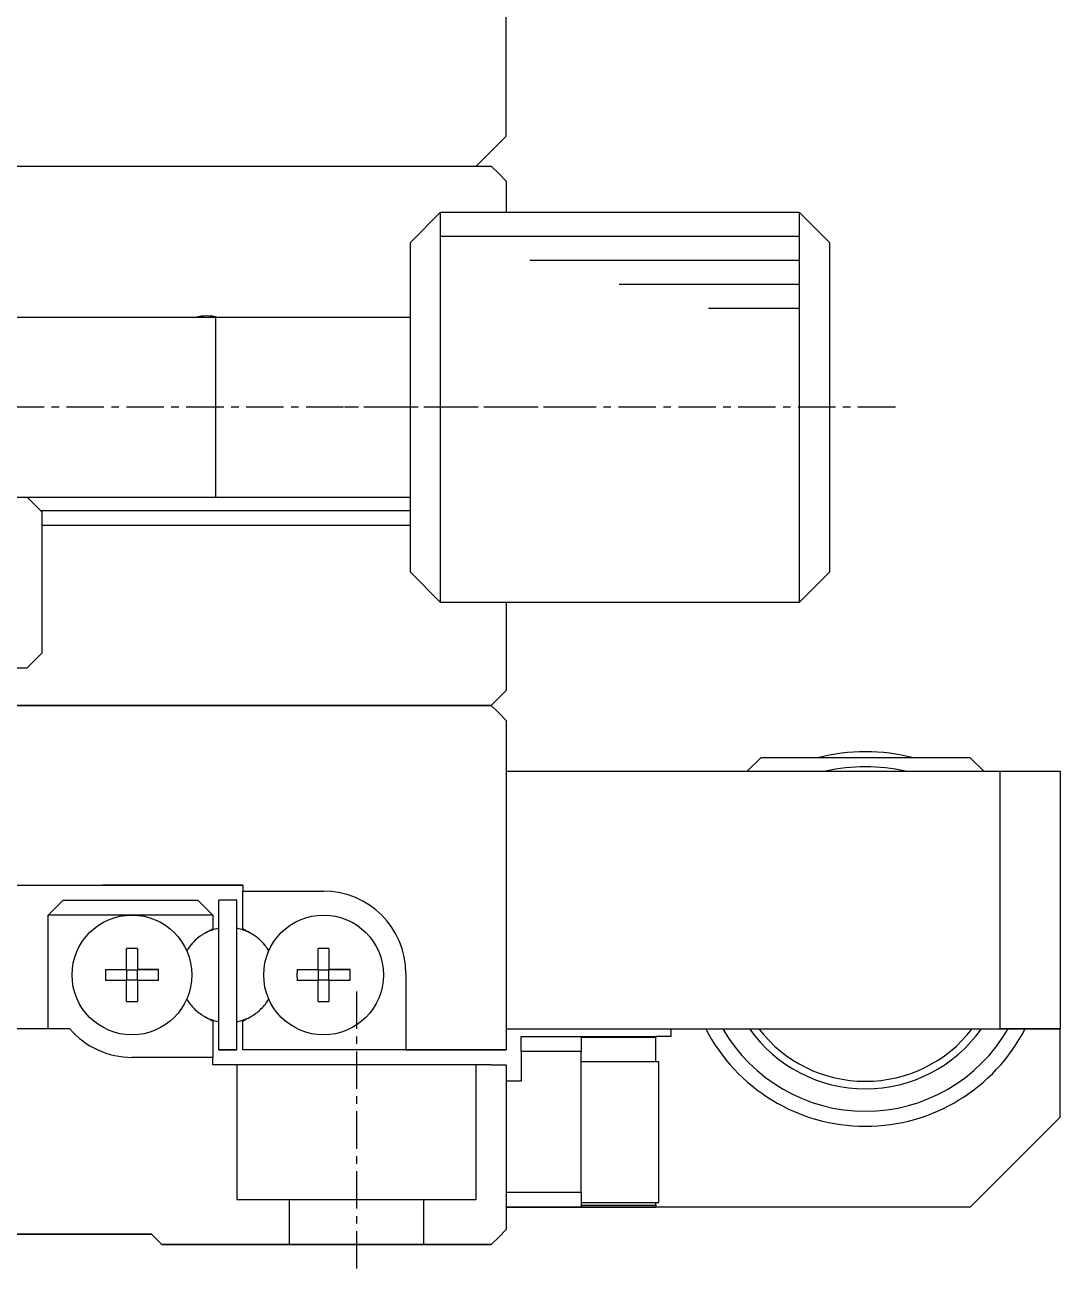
# Model space of a CAD drawing. Extents: x 498 to 751, y 35 to 216.
# Drawn here: x 570.23 to 604.8, y 83.83 to 125.49 of the extents above; entities that cross this region are included whole.
import ezdxf

# ---------------------------------------------------------------- set-up
doc = ezdxf.new("R2010")
doc.units = 0
doc.linetypes.add('CENTER', pattern=[2, 1.25, -0.25, 0.25, -0.25])
doc.layers.get('0').update_dxf_attribs({"linetype": 'CONTINUOUS'})
doc.layers.add('CENTER', color=1, linetype='CENTER')

msp = doc.modelspace()

# ---------------------------------------------------------------- linework, layer by layer
at = {"color": 7, "linetype": 'CONTINUOUS'}
for p, q in [((586.304, 121.779), (586.304, 214.779)), ((585.304, 120.779), (586.304, 121.779)), ((516.804, 120.779), (585.804, 120.779)), ((586.054, 120.529), (585.804, 120.779)), ((586.054, 120.529), (586.304, 120.279)), ((586.304, 120.279), (586.304, 119.229)), ((584.104, 119.229), (583.104, 118.229)), ((596.104, 119.229), (584.104, 119.229)), ((584.104, 119.229), (584.104, 112.67)), ((597.104, 118.229), (596.104, 119.229)), ((596.104, 106.229), (596.104, 119.229)), ((583.104, 112.679), (583.104, 118.229)), ((597.104, 118.229), (597.104, 107.229)), ((576.609, 115.729), (567.604, 115.729)), ((583.104, 115.729), (576.599, 115.729)), ((576.604, 109.729), (576.604, 115.729)), ((583.104, 107.229), (583.104, 112.679)), ((584.104, 112.67), (584.104, 106.229)), ((567.604, 109.729), (576.604, 109.729)), ((570.804, 109.229), (570.304, 109.729)), ((576.599, 109.729), (576.604, 109.729)), ((576.604, 109.729), (576.609, 109.729)), ((576.604, 109.729), (583.104, 109.729)), ((570.754, 109.279), (583.104, 109.279)), ((570.804, 104.529), (570.804, 109.229)), ((583.104, 108.779), (570.804, 108.779)), ((583.104, 107.229), (584.104, 106.229)), ((596.104, 106.229), (597.104, 107.229)), ((584.104, 106.229), (596.104, 106.229)), ((586.304, 106.229), (586.304, 103.279)), ((570.304, 104.029), (570.804, 104.529)), ((565.257, 104.029), (570.304, 104.029)), ((586.154, 103.129), (585.804, 102.779)), ((585.804, 102.779), (586.154, 103.129)), ((586.054, 103.029), (585.804, 102.779)), ((585.804, 102.779), (586.054, 103.029)), ((586.304, 103.279), (586.054, 103.029)), ((586.054, 103.029), (586.304, 103.279)), ((585.804, 102.779), (516.804, 102.779)), ((516.804, 102.779), (585.804, 102.779)), ((585.804, 102.779), (586.054, 102.529)), ((586.054, 102.529), (586.304, 102.279)), ((586.304, 102.279), (586.304, 91.279)), ((594.804, 101.029), (594.354, 100.579)), ((601.804, 101.029), (594.804, 101.029)), ((602.254, 100.579), (601.804, 101.029)), ((586.304, 100.579), (602.804, 100.579)), ((602.804, 91.979), (602.804, 100.579)), ((602.804, 100.579), (604.804, 100.579)), ((604.804, 100.579), (604.804, 91.979)), ((525.104, 96.779), (577.504, 96.779)), ((577.504, 96.779), (572.804, 96.779)), ((577.504, 96.779), (577.504, 96.579)), ((571.004, 95.779), (571.504, 96.279)), ((571.504, 96.279), (576.004, 96.279)), ((576.004, 96.279), (576.504, 95.779)), ((576.704, 91.279), (576.704, 96.279)), ((577.304, 96.279), (576.704, 96.279)), ((577.304, 91.279), (577.304, 96.279)), ((577.504, 96.579), (580.204, 96.579)), ((577.504, 96.579), (580.204, 96.579)), ((577.504, 95.323), (577.504, 96.579)), ((571.004, 91.979), (571.004, 95.779)), ((573.804, 95.779), (571.004, 95.779)), ((576.504, 95.779), (573.804, 95.779)), ((576.504, 95.779), (576.504, 95.323)), ((576.504, 95.323), (576.21, 95.154)), ((576.504, 95.323), (576.21, 95.154)), ((577.798, 95.154), (577.504, 95.323)), ((577.798, 95.154), (577.504, 95.323)), ((573.624, 93.959), (573.624, 94.665)), ((573.984, 94.665), (573.984, 93.959)), ((580.024, 93.959), (580.024, 94.665)), ((580.384, 94.665), (580.384, 93.959)), ((572.918, 93.959), (573.624, 93.959)), ((572.918, 93.959), (573.624, 93.959)), ((573.635, 93.948), (573.624, 93.959)), ((573.635, 93.609), (573.635, 93.948)), ((573.635, 93.948), (573.974, 93.948)), ((573.974, 93.948), (573.984, 93.959)), ((573.974, 93.948), (573.974, 93.609)), ((573.984, 93.959), (574.691, 93.959)), ((574.691, 93.959), (573.984, 93.959)), ((579.318, 93.959), (580.024, 93.959)), ((579.318, 93.959), (580.024, 93.959)), ((580.035, 93.948), (580.024, 93.959)), ((580.035, 93.609), (580.035, 93.948)), ((580.035, 93.948), (580.374, 93.948)), ((580.374, 93.948), (580.384, 93.959)), ((580.374, 93.948), (580.374, 93.609)), ((580.384, 93.959), (581.091, 93.959)), ((581.091, 93.959), (580.384, 93.959)), ((582.954, 93.829), (582.954, 91.279)), ((573.624, 93.599), (572.918, 93.599)), ((573.635, 93.609), (573.624, 93.599)), ((573.624, 92.892), (573.624, 93.599)), ((573.974, 93.609), (573.635, 93.609)), ((573.974, 93.609), (573.984, 93.599)), ((573.984, 93.599), (573.984, 92.892)), ((574.691, 93.599), (573.984, 93.599)), ((580.024, 93.599), (579.318, 93.599)), ((580.035, 93.609), (580.024, 93.599)), ((580.024, 92.892), (580.024, 93.599)), ((580.374, 93.609), (580.035, 93.609)), ((580.374, 93.609), (580.384, 93.599)), ((580.384, 93.599), (580.384, 92.892)), ((581.091, 93.599), (580.384, 93.599)), ((576.21, 92.404), (576.504, 92.234)), ((576.504, 92.234), (576.504, 91.029)), ((577.504, 92.234), (577.798, 92.404)), ((577.504, 91.279), (577.504, 92.234)), ((571.725, 91.979), (530.883, 91.979)), ((586.304, 91.979), (591.304, 91.979)), ((586.304, 91.979), (602.804, 91.979)), ((586.804, 91.229), (586.804, 91.729)), ((586.804, 91.729), (588.804, 91.729)), ((588.804, 91.729), (588.804, 91.229)), ((588.804, 91.729), (591.304, 91.729)), ((591.304, 91.688), (588.804, 91.688)), ((591.304, 91.979), (604.804, 91.979)), ((591.304, 91.729), (591.304, 91.688)), ((591.804, 91.729), (591.304, 91.729)), ((591.304, 90.879), (591.304, 91.688)), ((591.804, 91.979), (591.804, 91.729)), ((604.804, 91.979), (602.804, 91.979)), ((604.804, 89.029), (604.804, 91.979)), ((577.304, 91.279), (576.704, 91.279)), ((576.704, 91.279), (577.304, 91.279)), ((582.954, 91.279), (577.504, 91.279)), ((582.954, 91.279), (577.504, 91.279)), ((582.954, 91.279), (585.804, 91.279)), ((585.804, 91.279), (582.954, 91.279)), ((586.304, 91.279), (585.804, 91.279)), ((585.804, 91.279), (586.304, 91.279)), ((576.504, 91.029), (573.804, 91.029)), ((576.504, 90.779), (576.504, 91.029)), ((588.804, 91.229), (586.804, 91.229)), ((586.804, 91.229), (586.804, 90.229)), ((588.804, 86.529), (588.804, 91.229)), ((591.404, 90.879), (588.804, 90.879)), ((591.404, 86.179), (591.404, 90.879)), ((585.804, 90.779), (576.504, 90.779)), ((585.804, 90.779), (586.304, 90.779)), ((586.304, 90.779), (586.304, 85.279)), ((586.804, 90.229), (586.304, 90.229)), ((601.804, 86.029), (604.804, 89.029)), ((604.804, 89.029), (601.804, 86.029)), ((586.304, 86.529), (588.804, 86.529)), ((588.804, 86.529), (588.804, 86.029)), ((588.804, 86.029), (586.304, 86.029)), ((586.304, 86.029), (588.804, 86.029)), ((588.804, 86.179), (591.404, 86.179)), ((588.804, 86.098), (591.304, 86.098)), ((591.304, 86.029), (588.804, 86.029)), ((588.804, 86.029), (591.304, 86.029)), ((591.304, 86.098), (591.304, 86.179)), ((591.304, 86.098), (591.304, 86.029)), ((601.804, 86.029), (591.304, 86.029)), ((596.804, 86.029), (591.304, 86.029)), ((601.804, 86.029), (599.804, 86.029)), ((528.154, 85.129), (574.454, 85.129)), ((574.454, 85.129), (564.204, 85.129)), ((574.454, 85.129), (574.804, 84.779)), ((574.804, 84.779), (574.454, 85.129)), ((585.804, 84.779), (586.054, 85.029)), ((586.054, 85.029), (585.804, 84.779)), ((586.304, 85.279), (586.054, 85.029)), ((586.054, 85.029), (586.304, 85.279)), ((585.804, 84.779), (574.804, 84.779)), ((574.804, 84.779), (585.804, 84.779)), ((583.554, 84.779), (579.054, 84.779)), ((583.554, 84.779), (579.054, 84.779)), ((583.554, 84.779), (579.054, 84.779)), ((583.554, 84.779), (579.054, 84.779))]:
    msp.add_line(p, q, dxfattribs=at)
at = {"color": 3, "linetype": 'CONTINUOUS'}
for p, q in [((596.104, 118.429), (584.104, 118.429)), ((596.104, 117.629), (587.09, 117.629)), ((596.104, 116.829), (590.075, 116.829)), ((596.104, 116.029), (593.061, 116.029)), ((577.304, 90.779), (577.304, 86.279)), ((585.304, 86.279), (585.304, 90.779)), ((577.304, 86.279), (585.304, 86.279)), ((579.054, 86.279), (579.054, 84.779)), ((583.554, 84.779), (583.554, 86.279))]:
    msp.add_line(p, q, dxfattribs=at)
at = {"color": 7, "linetype": 'CONTINUOUS'}
for points in [[(573.985, 94.665, 0), (573.981, 94.665, 0), (573.979, 94.665, 0), (573.975, 94.665, 0), (573.973, 94.665, 0), (573.971, 94.665, 0), (573.967, 94.665, 0), (573.965, 94.666, 0), (573.961, 94.666, 0), (573.959, 94.666, 0), (573.957, 94.666, 0), (573.953, 94.666, 0), (573.951, 94.666, 0), (573.947, 94.666, 0), (573.945, 94.666, 0), (573.943, 94.666, 0), (573.939, 94.666, 0), (573.937, 94.666, 0), (573.933, 94.666, 0), (573.931, 94.666, 0), (573.929, 94.666, 0), (573.925, 94.666, 0), (573.923, 94.666, 0), (573.919, 94.666, 0), (573.917, 94.666, 0), (573.915, 94.666, 0), (573.911, 94.667, 0), (573.909, 94.667, 0), (573.905, 94.667, 0), (573.903, 94.667, 0), (573.899, 94.667, 0), (573.897, 94.667, 0), (573.895, 94.667, 0), (573.891, 94.667, 0), (573.889, 94.667, 0), (573.885, 94.667, 0), (573.883, 94.667, 0), (573.881, 94.667, 0), (573.877, 94.667, 0), (573.875, 94.667, 0), (573.871, 94.667, 0), (573.869, 94.667, 0), (573.867, 94.667, 0), (573.863, 94.667, 0), (573.861, 94.667, 0), (573.857, 94.667, 0), (573.855, 94.667, 0), (573.853, 94.667, 0), (573.849, 94.667, 0), (573.847, 94.667, 0), (573.843, 94.667, 0), (573.841, 94.667, 0), (573.839, 94.667, 0), (573.835, 94.667, 0), (573.833, 94.667, 0), (573.829, 94.667, 0), (573.827, 94.667, 0), (573.823, 94.667, 0), (573.821, 94.667, 0), (573.819, 94.667, 0), (573.815, 94.667, 0), (573.813, 94.667, 0), (573.809, 94.667, 0), (573.807, 94.667, 0), (573.805, 94.667, 0), (573.801, 94.667, 0), (573.799, 94.667, 0), (573.795, 94.667, 0), (573.793, 94.667, 0), (573.791, 94.667, 0), (573.787, 94.667, 0), (573.785, 94.667, 0), (573.781, 94.667, 0), (573.779, 94.667, 0), (573.777, 94.667, 0), (573.773, 94.667, 0), (573.771, 94.667, 0), (573.767, 94.667, 0), (573.765, 94.667, 0), (573.763, 94.667, 0), (573.759, 94.667, 0), (573.757, 94.667, 0), (573.753, 94.667, 0), (573.751, 94.667, 0), (573.749, 94.667, 0), (573.745, 94.667, 0), (573.743, 94.667, 0), (573.739, 94.667, 0), (573.737, 94.667, 0), (573.733, 94.667, 0), (573.731, 94.667, 0), (573.729, 94.667, 0), (573.725, 94.667, 0), (573.723, 94.667, 0), (573.719, 94.667, 0), (573.717, 94.667, 0), (573.715, 94.667, 0), (573.711, 94.667, 0), (573.709, 94.667, 0), (573.705, 94.667, 0), (573.703, 94.667, 0), (573.701, 94.667, 0), (573.697, 94.667, 0), (573.695, 94.666, 0), (573.691, 94.666, 0), (573.689, 94.666, 0), (573.687, 94.666, 0), (573.683, 94.666, 0), (573.681, 94.666, 0), (573.677, 94.666, 0), (573.675, 94.666, 0), (573.673, 94.666, 0), (573.669, 94.666, 0), (573.667, 94.666, 0), (573.663, 94.666, 0), (573.661, 94.666, 0), (573.659, 94.666, 0), (573.655, 94.666, 0), (573.653, 94.666, 0), (573.649, 94.666, 0), (573.647, 94.666, 0), (573.643, 94.666, 0), (573.641, 94.665, 0), (573.639, 94.665, 0), (573.635, 94.665, 0), (573.633, 94.665, 0), (573.629, 94.665, 0), (573.627, 94.665, 0), (573.625, 94.665, 0)], [(580.385, 94.665, 0), (580.381, 94.665, 0), (580.379, 94.665, 0), (580.375, 94.665, 0), (580.373, 94.665, 0), (580.371, 94.665, 0), (580.367, 94.665, 0), (580.365, 94.666, 0), (580.361, 94.666, 0), (580.359, 94.666, 0), (580.357, 94.666, 0), (580.353, 94.666, 0), (580.351, 94.666, 0), (580.347, 94.666, 0), (580.345, 94.666, 0), (580.343, 94.666, 0), (580.339, 94.666, 0), (580.337, 94.666, 0), (580.333, 94.666, 0), (580.331, 94.666, 0), (580.329, 94.666, 0), (580.325, 94.666, 0), (580.323, 94.666, 0), (580.319, 94.666, 0), (580.317, 94.666, 0), (580.315, 94.666, 0), (580.311, 94.667, 0), (580.309, 94.667, 0), (580.305, 94.667, 0), (580.303, 94.667, 0), (580.299, 94.667, 0), (580.297, 94.667, 0), (580.295, 94.667, 0), (580.291, 94.667, 0), (580.289, 94.667, 0), (580.285, 94.667, 0), (580.283, 94.667, 0), (580.281, 94.667, 0), (580.277, 94.667, 0), (580.275, 94.667, 0), (580.271, 94.667, 0), (580.269, 94.667, 0), (580.267, 94.667, 0), (580.263, 94.667, 0), (580.261, 94.667, 0), (580.257, 94.667, 0), (580.255, 94.667, 0), (580.253, 94.667, 0), (580.249, 94.667, 0), (580.247, 94.667, 0), (580.243, 94.667, 0), (580.241, 94.667, 0), (580.239, 94.667, 0), (580.235, 94.667, 0), (580.233, 94.667, 0), (580.229, 94.667, 0), (580.227, 94.667, 0), (580.223, 94.667, 0), (580.221, 94.667, 0), (580.219, 94.667, 0), (580.215, 94.667, 0), (580.213, 94.667, 0), (580.209, 94.667, 0), (580.207, 94.667, 0), (580.205, 94.667, 0), (580.201, 94.667, 0), (580.199, 94.667, 0), (580.195, 94.667, 0), (580.193, 94.667, 0), (580.191, 94.667, 0), (580.187, 94.667, 0), (580.185, 94.667, 0), (580.181, 94.667, 0), (580.179, 94.667, 0), (580.177, 94.667, 0), (580.173, 94.667, 0), (580.171, 94.667, 0), (580.167, 94.667, 0), (580.165, 94.667, 0), (580.163, 94.667, 0), (580.159, 94.667, 0), (580.157, 94.667, 0), (580.153, 94.667, 0), (580.151, 94.667, 0), (580.149, 94.667, 0), (580.145, 94.667, 0), (580.143, 94.667, 0), (580.139, 94.667, 0), (580.137, 94.667, 0), (580.133, 94.667, 0), (580.131, 94.667, 0), (580.129, 94.667, 0), (580.125, 94.667, 0), (580.123, 94.667, 0), (580.119, 94.667, 0), (580.117, 94.667, 0), (580.115, 94.667, 0), (580.111, 94.667, 0), (580.109, 94.667, 0), (580.105, 94.667, 0), (580.103, 94.667, 0), (580.101, 94.667, 0), (580.097, 94.667, 0), (580.095, 94.666, 0), (580.091, 94.666, 0), (580.089, 94.666, 0), (580.087, 94.666, 0), (580.083, 94.666, 0), (580.081, 94.666, 0), (580.077, 94.666, 0), (580.075, 94.666, 0), (580.073, 94.666, 0), (580.069, 94.666, 0), (580.067, 94.666, 0), (580.063, 94.666, 0), (580.061, 94.666, 0), (580.059, 94.666, 0), (580.055, 94.666, 0), (580.053, 94.666, 0), (580.049, 94.666, 0), (580.047, 94.666, 0), (580.043, 94.666, 0), (580.041, 94.665, 0), (580.039, 94.665, 0), (580.035, 94.665, 0), (580.033, 94.665, 0), (580.029, 94.665, 0), (580.027, 94.665, 0), (580.025, 94.665, 0)], [(572.917, 93.959, 0), (572.917, 93.956, 0), (572.917, 93.953, 0), (572.917, 93.95, 0), (572.917, 93.947, 0), (572.917, 93.945, 0), (572.917, 93.942, 0), (572.917, 93.939, 0), (572.917, 93.936, 0), (572.917, 93.933, 0), (572.917, 93.931, 0), (572.917, 93.928, 0), (572.917, 93.925, 0), (572.917, 93.922, 0), (572.917, 93.919, 0), (572.917, 93.917, 0), (572.917, 93.914, 0), (572.917, 93.911, 0), (572.917, 93.908, 0), (572.917, 93.905, 0), (572.917, 93.902, 0), (572.917, 93.9, 0), (572.917, 93.897, 0), (572.917, 93.894, 0), (572.917, 93.891, 0), (572.917, 93.888, 0), (572.917, 93.886, 0), (572.917, 93.883, 0), (572.917, 93.88, 0), (572.917, 93.877, 0), (572.917, 93.874, 0), (572.917, 93.872, 0), (572.917, 93.869, 0), (572.917, 93.866, 0), (572.917, 93.863, 0), (572.917, 93.86, 0), (572.917, 93.857, 0), (572.917, 93.855, 0), (572.917, 93.852, 0), (572.917, 93.849, 0), (572.915, 93.846, 0), (572.915, 93.843, 0), (572.915, 93.841, 0), (572.915, 93.838, 0), (572.915, 93.835, 0), (572.915, 93.832, 0), (572.915, 93.829, 0), (572.915, 93.827, 0), (572.915, 93.824, 0), (572.915, 93.821, 0), (572.915, 93.818, 0), (572.915, 93.815, 0), (572.915, 93.812, 0), (572.915, 93.81, 0), (572.915, 93.807, 0), (572.915, 93.804, 0), (572.915, 93.801, 0), (572.915, 93.798, 0), (572.915, 93.796, 0), (572.915, 93.793, 0), (572.915, 93.79, 0), (572.915, 93.787, 0), (572.915, 93.784, 0), (572.915, 93.782, 0), (572.915, 93.779, 0), (572.915, 93.776, 0), (572.915, 93.773, 0), (572.915, 93.77, 0), (572.915, 93.767, 0), (572.915, 93.765, 0), (572.915, 93.762, 0), (572.915, 93.759, 0), (572.915, 93.756, 0), (572.915, 93.753, 0), (572.915, 93.751, 0), (572.915, 93.748, 0), (572.915, 93.745, 0), (572.915, 93.742, 0), (572.915, 93.739, 0), (572.915, 93.736, 0), (572.915, 93.734, 0), (572.915, 93.731, 0), (572.915, 93.728, 0), (572.915, 93.725, 0), (572.915, 93.722, 0), (572.915, 93.72, 0), (572.915, 93.717, 0), (572.915, 93.714, 0), (572.915, 93.711, 0), (572.917, 93.708, 0), (572.917, 93.706, 0), (572.917, 93.703, 0), (572.917, 93.7, 0), (572.917, 93.697, 0), (572.917, 93.694, 0), (572.917, 93.691, 0), (572.917, 93.689, 0), (572.917, 93.686, 0), (572.917, 93.683, 0), (572.917, 93.68, 0), (572.917, 93.677, 0), (572.917, 93.675, 0), (572.917, 93.672, 0), (572.917, 93.669, 0), (572.917, 93.666, 0), (572.917, 93.663, 0), (572.917, 93.661, 0), (572.917, 93.658, 0), (572.917, 93.655, 0), (572.917, 93.652, 0), (572.917, 93.649, 0), (572.917, 93.646, 0), (572.917, 93.644, 0), (572.917, 93.641, 0), (572.917, 93.638, 0), (572.917, 93.635, 0), (572.917, 93.632, 0), (572.917, 93.63, 0), (572.917, 93.627, 0), (572.917, 93.624, 0), (572.917, 93.621, 0), (572.917, 93.618, 0), (572.917, 93.616, 0), (572.917, 93.613, 0), (572.917, 93.61, 0), (572.917, 93.607, 0), (572.917, 93.604, 0), (572.917, 93.602, 0), (572.917, 93.599, 0)], [(574.691, 93.599, 0), (574.691, 93.602, 0), (574.691, 93.604, 0), (574.691, 93.607, 0), (574.691, 93.61, 0), (574.691, 93.613, 0), (574.691, 93.616, 0), (574.691, 93.618, 0), (574.691, 93.621, 0), (574.691, 93.624, 0), (574.691, 93.627, 0), (574.691, 93.63, 0), (574.691, 93.632, 0), (574.691, 93.635, 0), (574.691, 93.638, 0), (574.691, 93.641, 0), (574.691, 93.644, 0), (574.691, 93.646, 0), (574.691, 93.649, 0), (574.691, 93.652, 0), (574.691, 93.655, 0), (574.691, 93.658, 0), (574.691, 93.661, 0), (574.691, 93.663, 0), (574.693, 93.666, 0), (574.693, 93.669, 0), (574.693, 93.672, 0), (574.693, 93.675, 0), (574.693, 93.677, 0), (574.693, 93.68, 0), (574.693, 93.683, 0), (574.693, 93.686, 0), (574.693, 93.689, 0), (574.693, 93.691, 0), (574.693, 93.694, 0), (574.693, 93.697, 0), (574.693, 93.7, 0), (574.693, 93.703, 0), (574.693, 93.706, 0), (574.693, 93.708, 0), (574.693, 93.711, 0), (574.693, 93.714, 0), (574.693, 93.717, 0), (574.693, 93.72, 0), (574.693, 93.722, 0), (574.693, 93.725, 0), (574.693, 93.728, 0), (574.693, 93.731, 0), (574.693, 93.734, 0), (574.693, 93.736, 0), (574.693, 93.739, 0), (574.693, 93.742, 0), (574.693, 93.745, 0), (574.693, 93.748, 0), (574.693, 93.751, 0), (574.693, 93.753, 0), (574.693, 93.756, 0), (574.693, 93.759, 0), (574.693, 93.762, 0), (574.693, 93.765, 0), (574.693, 93.767, 0), (574.693, 93.77, 0), (574.693, 93.773, 0), (574.693, 93.776, 0), (574.693, 93.779, 0), (574.693, 93.782, 0), (574.693, 93.784, 0), (574.693, 93.787, 0), (574.693, 93.79, 0), (574.693, 93.793, 0), (574.693, 93.796, 0), (574.693, 93.798, 0), (574.693, 93.801, 0), (574.693, 93.804, 0), (574.693, 93.807, 0), (574.693, 93.81, 0), (574.693, 93.812, 0), (574.693, 93.815, 0), (574.693, 93.818, 0), (574.693, 93.821, 0), (574.693, 93.824, 0), (574.693, 93.827, 0), (574.693, 93.829, 0), (574.693, 93.832, 0), (574.693, 93.835, 0), (574.693, 93.838, 0), (574.693, 93.841, 0), (574.693, 93.843, 0), (574.693, 93.846, 0), (574.693, 93.849, 0), (574.693, 93.852, 0), (574.693, 93.855, 0), (574.693, 93.857, 0), (574.693, 93.86, 0), (574.693, 93.863, 0), (574.693, 93.866, 0), (574.693, 93.869, 0), (574.693, 93.872, 0), (574.693, 93.874, 0), (574.693, 93.877, 0), (574.693, 93.88, 0), (574.693, 93.883, 0), (574.693, 93.886, 0), (574.693, 93.888, 0), (574.693, 93.891, 0), (574.691, 93.894, 0), (574.691, 93.897, 0), (574.691, 93.9, 0), (574.691, 93.902, 0), (574.691, 93.905, 0), (574.691, 93.908, 0), (574.691, 93.911, 0), (574.691, 93.914, 0), (574.691, 93.917, 0), (574.691, 93.919, 0), (574.691, 93.922, 0), (574.691, 93.925, 0), (574.691, 93.928, 0), (574.691, 93.931, 0), (574.691, 93.933, 0), (574.691, 93.936, 0), (574.691, 93.939, 0), (574.691, 93.942, 0), (574.691, 93.945, 0), (574.691, 93.947, 0), (574.691, 93.95, 0), (574.691, 93.953, 0), (574.691, 93.956, 0), (574.691, 93.959, 0)], [(579.317, 93.959, 0), (579.317, 93.956, 0), (579.317, 93.953, 0), (579.317, 93.95, 0), (579.317, 93.947, 0), (579.317, 93.945, 0), (579.317, 93.942, 0), (579.317, 93.939, 0), (579.317, 93.936, 0), (579.317, 93.933, 0), (579.317, 93.931, 0), (579.317, 93.928, 0), (579.317, 93.925, 0), (579.317, 93.922, 0), (579.317, 93.919, 0), (579.317, 93.917, 0), (579.317, 93.914, 0), (579.317, 93.911, 0), (579.317, 93.908, 0), (579.317, 93.905, 0), (579.317, 93.902, 0), (579.317, 93.9, 0), (579.317, 93.897, 0), (579.317, 93.894, 0), (579.317, 93.891, 0), (579.317, 93.888, 0), (579.317, 93.886, 0), (579.317, 93.883, 0), (579.317, 93.88, 0), (579.317, 93.877, 0), (579.317, 93.874, 0), (579.317, 93.872, 0), (579.317, 93.869, 0), (579.317, 93.866, 0), (579.317, 93.863, 0), (579.317, 93.86, 0), (579.317, 93.857, 0), (579.317, 93.855, 0), (579.317, 93.852, 0), (579.317, 93.849, 0), (579.315, 93.846, 0), (579.315, 93.843, 0), (579.315, 93.841, 0), (579.315, 93.838, 0), (579.315, 93.835, 0), (579.315, 93.832, 0), (579.315, 93.829, 0), (579.315, 93.827, 0), (579.315, 93.824, 0), (579.315, 93.821, 0), (579.315, 93.818, 0), (579.315, 93.815, 0), (579.315, 93.812, 0), (579.315, 93.81, 0), (579.315, 93.807, 0), (579.315, 93.804, 0), (579.315, 93.801, 0), (579.315, 93.798, 0), (579.315, 93.796, 0), (579.315, 93.793, 0), (579.315, 93.79, 0), (579.315, 93.787, 0), (579.315, 93.784, 0), (579.315, 93.782, 0), (579.315, 93.779, 0), (579.315, 93.776, 0), (579.315, 93.773, 0), (579.315, 93.77, 0), (579.315, 93.767, 0), (579.315, 93.765, 0), (579.315, 93.762, 0), (579.315, 93.759, 0), (579.315, 93.756, 0), (579.315, 93.753, 0), (579.315, 93.751, 0), (579.315, 93.748, 0), (579.315, 93.745, 0), (579.315, 93.742, 0), (579.315, 93.739, 0), (579.315, 93.736, 0), (579.315, 93.734, 0), (579.315, 93.731, 0), (579.315, 93.728, 0), (579.315, 93.725, 0), (579.315, 93.722, 0), (579.315, 93.72, 0), (579.315, 93.717, 0), (579.315, 93.714, 0), (579.315, 93.711, 0), (579.317, 93.708, 0), (579.317, 93.706, 0), (579.317, 93.703, 0), (579.317, 93.7, 0), (579.317, 93.697, 0), (579.317, 93.694, 0), (579.317, 93.691, 0), (579.317, 93.689, 0), (579.317, 93.686, 0), (579.317, 93.683, 0), (579.317, 93.68, 0), (579.317, 93.677, 0), (579.317, 93.675, 0), (579.317, 93.672, 0), (579.317, 93.669, 0), (579.317, 93.666, 0), (579.317, 93.663, 0), (579.317, 93.661, 0), (579.317, 93.658, 0), (579.317, 93.655, 0), (579.317, 93.652, 0), (579.317, 93.649, 0), (579.317, 93.646, 0), (579.317, 93.644, 0), (579.317, 93.641, 0), (579.317, 93.638, 0), (579.317, 93.635, 0), (579.317, 93.632, 0), (579.317, 93.63, 0), (579.317, 93.627, 0), (579.317, 93.624, 0), (579.317, 93.621, 0), (579.317, 93.618, 0), (579.317, 93.616, 0), (579.317, 93.613, 0), (579.317, 93.61, 0), (579.317, 93.607, 0), (579.317, 93.604, 0), (579.317, 93.602, 0), (579.317, 93.599, 0)], [(581.091, 93.599, 0), (581.091, 93.602, 0), (581.091, 93.604, 0), (581.091, 93.607, 0), (581.091, 93.61, 0), (581.091, 93.613, 0), (581.091, 93.616, 0), (581.091, 93.618, 0), (581.091, 93.621, 0), (581.091, 93.624, 0), (581.091, 93.627, 0), (581.091, 93.63, 0), (581.091, 93.632, 0), (581.091, 93.635, 0), (581.091, 93.638, 0), (581.091, 93.641, 0), (581.091, 93.644, 0), (581.091, 93.646, 0), (581.091, 93.649, 0), (581.091, 93.652, 0), (581.091, 93.655, 0), (581.091, 93.658, 0), (581.091, 93.661, 0), (581.091, 93.663, 0), (581.093, 93.666, 0), (581.093, 93.669, 0), (581.093, 93.672, 0), (581.093, 93.675, 0), (581.093, 93.677, 0), (581.093, 93.68, 0), (581.093, 93.683, 0), (581.093, 93.686, 0), (581.093, 93.689, 0), (581.093, 93.691, 0), (581.093, 93.694, 0), (581.093, 93.697, 0), (581.093, 93.7, 0), (581.093, 93.703, 0), (581.093, 93.706, 0), (581.093, 93.708, 0), (581.093, 93.711, 0), (581.093, 93.714, 0), (581.093, 93.717, 0), (581.093, 93.72, 0), (581.093, 93.722, 0), (581.093, 93.725, 0), (581.093, 93.728, 0), (581.093, 93.731, 0), (581.093, 93.734, 0), (581.093, 93.736, 0), (581.093, 93.739, 0), (581.093, 93.742, 0), (581.093, 93.745, 0), (581.093, 93.748, 0), (581.093, 93.751, 0), (581.093, 93.753, 0), (581.093, 93.756, 0), (581.093, 93.759, 0), (581.093, 93.762, 0), (581.093, 93.765, 0), (581.093, 93.767, 0), (581.093, 93.77, 0), (581.093, 93.773, 0), (581.093, 93.776, 0), (581.093, 93.779, 0), (581.093, 93.782, 0), (581.093, 93.784, 0), (581.093, 93.787, 0), (581.093, 93.79, 0), (581.093, 93.793, 0), (581.093, 93.796, 0), (581.093, 93.798, 0), (581.093, 93.801, 0), (581.093, 93.804, 0), (581.093, 93.807, 0), (581.093, 93.81, 0), (581.093, 93.812, 0), (581.093, 93.815, 0), (581.093, 93.818, 0), (581.093, 93.821, 0), (581.093, 93.824, 0), (581.093, 93.827, 0), (581.093, 93.829, 0), (581.093, 93.832, 0), (581.093, 93.835, 0), (581.093, 93.838, 0), (581.093, 93.841, 0), (581.093, 93.843, 0), (581.093, 93.846, 0), (581.093, 93.849, 0), (581.093, 93.852, 0), (581.093, 93.855, 0), (581.093, 93.857, 0), (581.093, 93.86, 0), (581.093, 93.863, 0), (581.093, 93.866, 0), (581.093, 93.869, 0), (581.093, 93.872, 0), (581.093, 93.874, 0), (581.093, 93.877, 0), (581.093, 93.88, 0), (581.093, 93.883, 0), (581.093, 93.886, 0), (581.093, 93.888, 0), (581.093, 93.891, 0), (581.091, 93.894, 0), (581.091, 93.897, 0), (581.091, 93.9, 0), (581.091, 93.902, 0), (581.091, 93.905, 0), (581.091, 93.908, 0), (581.091, 93.911, 0), (581.091, 93.914, 0), (581.091, 93.917, 0), (581.091, 93.919, 0), (581.091, 93.922, 0), (581.091, 93.925, 0), (581.091, 93.928, 0), (581.091, 93.931, 0), (581.091, 93.933, 0), (581.091, 93.936, 0), (581.091, 93.939, 0), (581.091, 93.942, 0), (581.091, 93.945, 0), (581.091, 93.947, 0), (581.091, 93.95, 0), (581.091, 93.953, 0), (581.091, 93.956, 0), (581.091, 93.959, 0)], [(573.625, 92.892, 0), (573.627, 92.892, 0), (573.629, 92.892, 0), (573.633, 92.892, 0), (573.635, 92.892, 0), (573.639, 92.892, 0), (573.641, 92.892, 0), (573.643, 92.892, 0), (573.647, 92.892, 0), (573.649, 92.892, 0), (573.653, 92.892, 0), (573.655, 92.892, 0), (573.659, 92.892, 0), (573.661, 92.892, 0), (573.663, 92.891, 0), (573.667, 92.891, 0), (573.669, 92.891, 0), (573.673, 92.891, 0), (573.675, 92.891, 0), (573.677, 92.891, 0), (573.681, 92.891, 0), (573.683, 92.891, 0), (573.687, 92.891, 0), (573.689, 92.891, 0), (573.691, 92.891, 0), (573.695, 92.891, 0), (573.697, 92.891, 0), (573.701, 92.891, 0), (573.703, 92.891, 0), (573.705, 92.891, 0), (573.709, 92.891, 0), (573.711, 92.891, 0), (573.715, 92.891, 0), (573.717, 92.891, 0), (573.719, 92.891, 0), (573.723, 92.891, 0), (573.725, 92.891, 0), (573.729, 92.89, 0), (573.731, 92.89, 0), (573.733, 92.89, 0), (573.737, 92.89, 0), (573.739, 92.89, 0), (573.743, 92.89, 0), (573.745, 92.89, 0), (573.749, 92.89, 0), (573.751, 92.89, 0), (573.753, 92.89, 0), (573.757, 92.89, 0), (573.759, 92.89, 0), (573.763, 92.89, 0), (573.765, 92.89, 0), (573.767, 92.89, 0), (573.771, 92.89, 0), (573.773, 92.89, 0), (573.777, 92.89, 0), (573.779, 92.89, 0), (573.781, 92.89, 0), (573.785, 92.89, 0), (573.787, 92.89, 0), (573.791, 92.89, 0), (573.793, 92.89, 0), (573.795, 92.89, 0), (573.799, 92.89, 0), (573.801, 92.89, 0), (573.805, 92.89, 0), (573.807, 92.89, 0), (573.809, 92.89, 0), (573.813, 92.89, 0), (573.815, 92.89, 0), (573.819, 92.89, 0), (573.821, 92.89, 0), (573.823, 92.89, 0), (573.827, 92.89, 0), (573.829, 92.89, 0), (573.833, 92.89, 0), (573.835, 92.89, 0), (573.839, 92.89, 0), (573.841, 92.89, 0), (573.843, 92.89, 0), (573.847, 92.89, 0), (573.849, 92.89, 0), (573.853, 92.89, 0), (573.855, 92.89, 0), (573.857, 92.89, 0), (573.861, 92.89, 0), (573.863, 92.89, 0), (573.867, 92.89, 0), (573.869, 92.89, 0), (573.871, 92.89, 0), (573.875, 92.89, 0), (573.877, 92.89, 0), (573.881, 92.89, 0), (573.883, 92.891, 0), (573.885, 92.891, 0), (573.889, 92.891, 0), (573.891, 92.891, 0), (573.895, 92.891, 0), (573.897, 92.891, 0), (573.899, 92.891, 0), (573.903, 92.891, 0), (573.905, 92.891, 0), (573.909, 92.891, 0), (573.911, 92.891, 0), (573.915, 92.891, 0), (573.917, 92.891, 0), (573.919, 92.891, 0), (573.923, 92.891, 0), (573.925, 92.891, 0), (573.929, 92.891, 0), (573.931, 92.891, 0), (573.933, 92.891, 0), (573.937, 92.891, 0), (573.939, 92.891, 0), (573.943, 92.891, 0), (573.945, 92.891, 0), (573.947, 92.892, 0), (573.951, 92.892, 0), (573.953, 92.892, 0), (573.957, 92.892, 0), (573.959, 92.892, 0), (573.961, 92.892, 0), (573.965, 92.892, 0), (573.967, 92.892, 0), (573.971, 92.892, 0), (573.973, 92.892, 0), (573.975, 92.892, 0), (573.979, 92.892, 0), (573.981, 92.892, 0), (573.985, 92.892, 0)], [(580.025, 92.892, 0), (580.027, 92.892, 0), (580.029, 92.892, 0), (580.033, 92.892, 0), (580.035, 92.892, 0), (580.039, 92.892, 0), (580.041, 92.892, 0), (580.043, 92.892, 0), (580.047, 92.892, 0), (580.049, 92.892, 0), (580.053, 92.892, 0), (580.055, 92.892, 0), (580.059, 92.892, 0), (580.061, 92.892, 0), (580.063, 92.891, 0), (580.067, 92.891, 0), (580.069, 92.891, 0), (580.073, 92.891, 0), (580.075, 92.891, 0), (580.077, 92.891, 0), (580.081, 92.891, 0), (580.083, 92.891, 0), (580.087, 92.891, 0), (580.089, 92.891, 0), (580.091, 92.891, 0), (580.095, 92.891, 0), (580.097, 92.891, 0), (580.101, 92.891, 0), (580.103, 92.891, 0), (580.105, 92.891, 0), (580.109, 92.891, 0), (580.111, 92.891, 0), (580.115, 92.891, 0), (580.117, 92.891, 0), (580.119, 92.891, 0), (580.123, 92.891, 0), (580.125, 92.891, 0), (580.129, 92.89, 0), (580.131, 92.89, 0), (580.133, 92.89, 0), (580.137, 92.89, 0), (580.139, 92.89, 0), (580.143, 92.89, 0), (580.145, 92.89, 0), (580.149, 92.89, 0), (580.151, 92.89, 0), (580.153, 92.89, 0), (580.157, 92.89, 0), (580.159, 92.89, 0), (580.163, 92.89, 0), (580.165, 92.89, 0), (580.167, 92.89, 0), (580.171, 92.89, 0), (580.173, 92.89, 0), (580.177, 92.89, 0), (580.179, 92.89, 0), (580.181, 92.89, 0), (580.185, 92.89, 0), (580.187, 92.89, 0), (580.191, 92.89, 0), (580.193, 92.89, 0), (580.195, 92.89, 0), (580.199, 92.89, 0), (580.201, 92.89, 0), (580.205, 92.89, 0), (580.207, 92.89, 0), (580.209, 92.89, 0), (580.213, 92.89, 0), (580.215, 92.89, 0), (580.219, 92.89, 0), (580.221, 92.89, 0), (580.223, 92.89, 0), (580.227, 92.89, 0), (580.229, 92.89, 0), (580.233, 92.89, 0), (580.235, 92.89, 0), (580.239, 92.89, 0), (580.241, 92.89, 0), (580.243, 92.89, 0), (580.247, 92.89, 0), (580.249, 92.89, 0), (580.253, 92.89, 0), (580.255, 92.89, 0), (580.257, 92.89, 0), (580.261, 92.89, 0), (580.263, 92.89, 0), (580.267, 92.89, 0), (580.269, 92.89, 0), (580.271, 92.89, 0), (580.275, 92.89, 0), (580.277, 92.89, 0), (580.281, 92.89, 0), (580.283, 92.891, 0), (580.285, 92.891, 0), (580.289, 92.891, 0), (580.291, 92.891, 0), (580.295, 92.891, 0), (580.297, 92.891, 0), (580.299, 92.891, 0), (580.303, 92.891, 0), (580.305, 92.891, 0), (580.309, 92.891, 0), (580.311, 92.891, 0), (580.315, 92.891, 0), (580.317, 92.891, 0), (580.319, 92.891, 0), (580.323, 92.891, 0), (580.325, 92.891, 0), (580.329, 92.891, 0), (580.331, 92.891, 0), (580.333, 92.891, 0), (580.337, 92.891, 0), (580.339, 92.891, 0), (580.343, 92.891, 0), (580.345, 92.891, 0), (580.347, 92.892, 0), (580.351, 92.892, 0), (580.353, 92.892, 0), (580.357, 92.892, 0), (580.359, 92.892, 0), (580.361, 92.892, 0), (580.365, 92.892, 0), (580.367, 92.892, 0), (580.371, 92.892, 0), (580.373, 92.892, 0), (580.375, 92.892, 0), (580.379, 92.892, 0), (580.381, 92.892, 0), (580.385, 92.892, 0)]]:
    msp.add_polyline3d(points, dxfattribs=at)
for centre in [(573.804, 93.779), (580.204, 93.779)]:
    msp.add_circle(centre, 2, dxfattribs=at)
at = {"color": 3, "linetype": 'CONTINUOUS'}
for centre, radius, start, end in [((576.304, 114.279), 1.5, 90, 104.8351), ((576.304, 114.279), 1.5, 75.1649, 90), ((598.304, 94.729), 4.75, 215.3765, 324.6235), ((598.304, 94.729), 4.5, 217.6699, 270), ((598.304, 94.729), 4.5, 270, 322.3301)]:
    msp.add_arc(centre, radius, start, end, dxfattribs=at)
at = {"color": 7, "linetype": 'CONTINUOUS'}
for centre, radius, start, end in [((598.304, 94.729), 6.5, 75.75, 104.25), ((598.304, 94.729), 6, 77.1614, 102.8386), ((580.204, 93.829), 2.75, 0, 90), ((577.004, 93.779), 1.588, 120, 135), ((577.004, 93.779), 1.588, 100.893, 120), ((577.004, 93.779), 1.588, 60, 79.1069), ((577.004, 93.779), 1.588, 45, 60), ((577.119, 93.664), 1.75, 134.9956, 148.1135), ((577.004, 93.779), 1.588, 135, 149.5667), ((577.004, 93.779), 1.588, 30.4332, 45), ((576.889, 93.664), 1.75, 31.8865, 45.0044), ((577.119, 93.894), 1.75, 211.8865, 225.0044), ((577.004, 93.779), 1.588, 210.4333, 225), ((577.004, 93.779), 1.588, 314.9051, 329.5668), ((576.889, 93.894), 1.75, 314.9095, 328.1135), ((577.004, 93.779), 1.588, 225, 240), ((577.004, 93.779), 1.588, 300, 314.9051), ((577.004, 93.779), 1.588, 240, 259.107), ((577.004, 93.779), 1.588, 280.8931, 300), ((573.804, 93.779), 2.75, 220.8852, 270), ((598.304, 94.729), 6, 207.2796, 332.7204), ((598.304, 94.729), 5.5, 210, 330), ((598.304, 94.729), 4.75, 215.3765, 324.6235)]:
    msp.add_arc(centre, radius, start, end, dxfattribs=at)
at = {"layer": 'CENTER', "color": 1, "linetype": 'CENTER'}
for p, q in [((588.868, 112.729), (539.707, 112.729)), ((599.304, 112.729), (580.904, 112.729)), ((581.304, 93.229), (581.304, 83.829))]:
    msp.add_line(p, q, dxfattribs=at)

doc.saveas('drawing.dxf')
